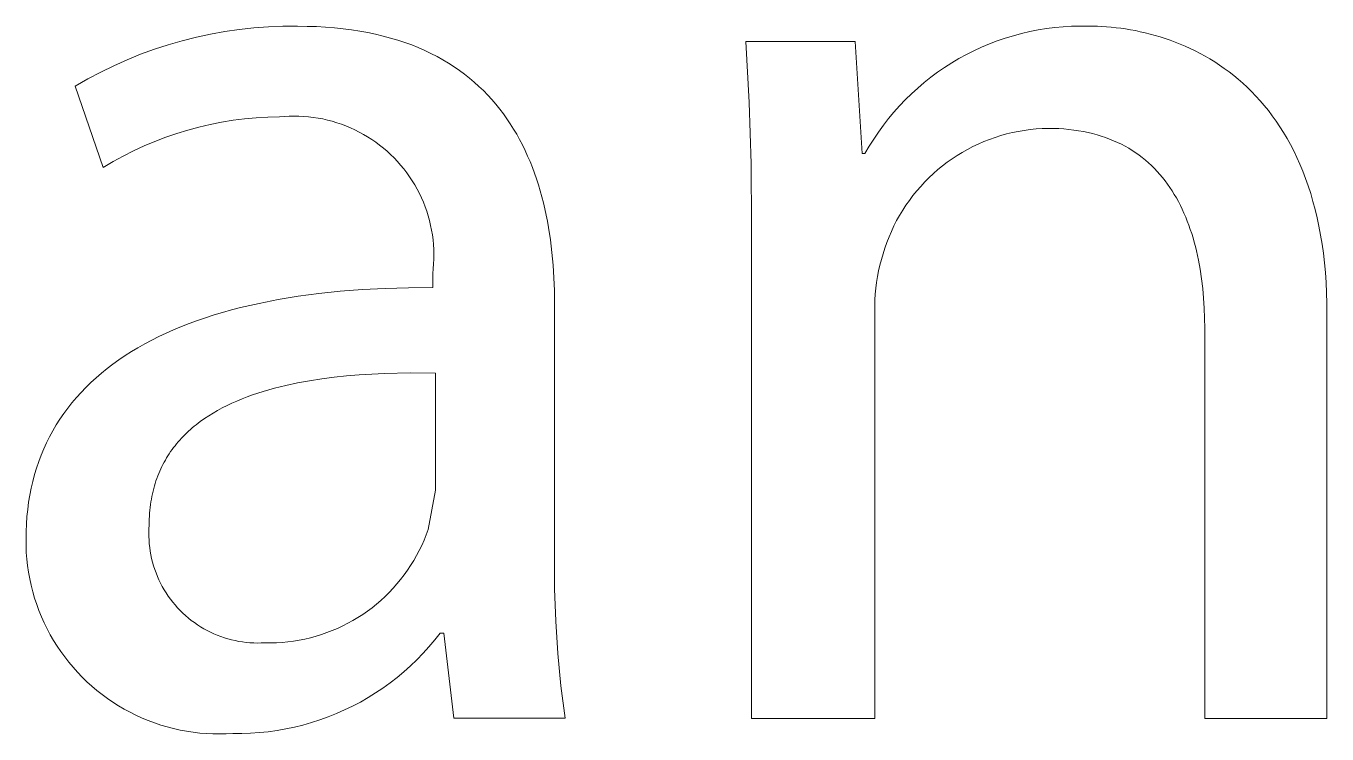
# Model space of a CAD drawing. Header units: millimetres. Extents: x -644 to 2279, y -276 to 1766.
# Drawn here: x 1716.15 to 1743.39, y -227.28 to -212.46 of the extents above; entities that cross this region are included whole.
import ezdxf

# ---------------------------------------------------------------- set-up
doc = ezdxf.new("R2010")
doc.units = ezdxf.units.MM
doc.header["$MEASUREMENT"] = 0
doc.layers.add('Domyślny', color=7, linetype='Continuous', true_color=0x000000)

msp = doc.modelspace()

# ---------------------------------------------------------------- linework, layer by layer
at = {"layer": 'Domyślny', "color": 18, "lineweight": 15, "true_color": 0x000000}
for p, q in [((1721.225, -212.478), (1721.53, -212.467)), ((1721.53, -212.467), (1721.835, -212.466)), ((1721.835, -212.466), (1722.035, -212.468)), ((1722.035, -212.468), (1722.23, -212.474)), ((1737.867, -212.476), (1738.043, -212.466)), ((1738.043, -212.466), (1738.22, -212.461)), ((1738.22, -212.461), (1738.397, -212.463)), ((1738.397, -212.463), (1738.49, -212.464)), ((1738.49, -212.464), (1738.584, -212.466)), ((1738.584, -212.466), (1738.679, -212.471)), ((1719.421, -212.769), (1719.717, -212.695)), ((1719.717, -212.695), (1720.015, -212.63)), ((1720.015, -212.63), (1720.315, -212.577)), ((1720.315, -212.577), (1720.617, -212.534)), ((1720.617, -212.534), (1720.921, -212.501)), ((1720.921, -212.501), (1721.225, -212.478)), ((1722.23, -212.474), (1722.421, -212.485)), ((1722.421, -212.485), (1722.607, -212.499)), ((1722.607, -212.499), (1722.789, -212.518)), ((1722.789, -212.518), (1722.966, -212.541)), ((1722.966, -212.541), (1723.139, -212.568)), ((1723.139, -212.568), (1723.307, -212.598)), ((1723.307, -212.598), (1723.47, -212.633)), ((1723.47, -212.633), (1723.63, -212.671)), ((1723.63, -212.671), (1723.785, -212.712)), ((1723.785, -212.712), (1723.936, -212.757)), ((1736.487, -212.773), (1736.654, -212.715)), ((1736.654, -212.715), (1736.824, -212.664)), ((1736.824, -212.664), (1736.995, -212.618)), ((1736.995, -212.618), (1737.167, -212.577)), ((1737.167, -212.577), (1737.34, -212.543)), ((1737.34, -212.543), (1737.515, -212.515)), ((1737.515, -212.515), (1737.691, -212.492)), ((1737.691, -212.492), (1737.867, -212.476)), ((1738.679, -212.471), (1738.776, -212.477)), ((1738.776, -212.477), (1738.874, -212.485)), ((1738.874, -212.485), (1738.973, -212.496)), ((1738.973, -212.496), (1739.073, -212.508)), ((1739.073, -212.508), (1739.174, -212.523)), ((1739.174, -212.523), (1739.275, -212.539)), ((1739.275, -212.539), (1739.378, -212.558)), ((1739.378, -212.558), (1739.481, -212.58)), ((1739.481, -212.58), (1739.585, -212.603)), ((1739.585, -212.603), (1739.689, -212.629)), ((1739.689, -212.629), (1739.793, -212.658)), ((1739.793, -212.658), (1739.898, -212.689)), ((1739.898, -212.689), (1740.003, -212.722)), ((1740.003, -212.722), (1740.108, -212.759)), ((1718.551, -213.053), (1718.838, -212.948)), ((1718.838, -212.948), (1719.128, -212.854)), ((1719.128, -212.854), (1719.421, -212.769)), ((1723.936, -212.757), (1724.083, -212.806)), ((1724.083, -212.806), (1724.226, -212.858)), ((1724.226, -212.858), (1724.364, -212.914)), ((1724.364, -212.914), (1724.499, -212.972)), ((1724.499, -212.972), (1724.629, -213.034)), ((1731.295, -214.064), (1731.224, -212.784)), ((1731.224, -212.784), (1733.511, -212.784)), ((1733.511, -212.784), (1733.657, -215.129)), ((1735.84, -213.059), (1735.998, -212.979)), ((1735.998, -212.979), (1736.159, -212.905)), ((1736.159, -212.905), (1736.322, -212.836)), ((1736.322, -212.836), (1736.487, -212.773)), ((1740.108, -212.759), (1740.213, -212.798)), ((1740.213, -212.798), (1740.318, -212.839)), ((1740.318, -212.839), (1740.422, -212.884)), ((1740.422, -212.884), (1740.527, -212.931)), ((1740.527, -212.931), (1740.631, -212.981)), ((1740.631, -212.981), (1740.734, -213.035)), ((1717.99, -213.292), (1718.269, -213.167)), ((1718.269, -213.167), (1718.551, -213.053)), ((1724.629, -213.034), (1724.756, -213.099)), ((1724.756, -213.099), (1724.879, -213.167)), ((1724.879, -213.167), (1724.998, -213.239)), ((1724.998, -213.239), (1725.113, -213.313)), ((1735.384, -213.329), (1735.533, -213.234)), ((1735.533, -213.234), (1735.685, -213.144)), ((1735.685, -213.144), (1735.84, -213.059)), ((1740.734, -213.035), (1740.837, -213.091)), ((1740.837, -213.091), (1740.939, -213.15)), ((1740.939, -213.15), (1741.04, -213.213)), ((1741.04, -213.213), (1741.141, -213.279)), ((1741.141, -213.279), (1741.241, -213.348)), ((1717.447, -213.569), (1717.716, -213.425)), ((1717.716, -213.425), (1717.99, -213.292)), ((1725.113, -213.313), (1725.225, -213.39)), ((1725.225, -213.39), (1725.333, -213.469)), ((1725.333, -213.469), (1725.437, -213.552)), ((1725.437, -213.552), (1725.537, -213.637)), ((1734.957, -213.645), (1735.095, -213.535)), ((1735.095, -213.535), (1735.238, -213.429)), ((1735.238, -213.429), (1735.384, -213.329)), ((1741.241, -213.348), (1741.339, -213.42)), ((1741.339, -213.42), (1741.437, -213.496)), ((1741.437, -213.496), (1741.533, -213.575)), ((1717.182, -213.721), (1717.447, -213.569)), ((1717.766, -215.424), (1717.182, -213.721)), ((1725.537, -213.637), (1725.635, -213.724)), ((1725.635, -213.724), (1725.728, -213.814)), ((1725.728, -213.814), (1725.819, -213.907)), ((1734.691, -213.878), (1734.822, -213.759)), ((1734.822, -213.759), (1734.957, -213.645)), ((1741.533, -213.575), (1741.627, -213.657)), ((1741.627, -213.657), (1741.721, -213.744)), ((1741.721, -213.744), (1741.813, -213.833)), ((1725.819, -213.907), (1725.905, -214.002)), ((1725.905, -214.002), (1725.989, -214.099)), ((1725.989, -214.099), (1726.069, -214.199)), ((1731.334, -215.346), (1731.295, -214.064)), ((1734.442, -214.13), (1734.565, -214.002)), ((1734.565, -214.002), (1734.691, -213.878)), ((1741.813, -213.833), (1741.903, -213.927)), ((1741.903, -213.927), (1741.991, -214.024)), ((1741.991, -214.024), (1742.078, -214.125)), ((1721.212, -214.369), (1720.97, -214.382)), ((1721.455, -214.363), (1721.212, -214.369)), ((1721.556, -214.354), (1721.455, -214.363)), ((1721.658, -214.349), (1721.556, -214.354)), ((1721.759, -214.346), (1721.658, -214.349)), ((1721.861, -214.348), (1721.759, -214.346)), ((1721.962, -214.353), (1721.861, -214.348)), ((1722.063, -214.361), (1721.962, -214.353)), ((1722.164, -214.373), (1722.063, -214.361)), ((1722.265, -214.388), (1722.164, -214.373)), ((1726.069, -214.199), (1726.146, -214.3)), ((1726.146, -214.3), (1726.22, -214.404)), ((1734.211, -214.397), (1734.324, -214.261)), ((1734.324, -214.261), (1734.442, -214.13)), ((1742.078, -214.125), (1742.163, -214.23)), ((1742.163, -214.23), (1742.246, -214.338)), ((1742.246, -214.338), (1742.326, -214.451)), ((1719.537, -214.638), (1719.305, -214.709)), ((1719.772, -214.575), (1719.537, -214.638)), ((1720.008, -214.52), (1719.772, -214.575)), ((1720.247, -214.473), (1720.008, -214.52)), ((1720.487, -214.435), (1720.247, -214.473)), ((1720.728, -214.404), (1720.487, -214.435)), ((1720.97, -214.382), (1720.728, -214.404)), ((1722.365, -214.407), (1722.265, -214.388)), ((1722.464, -214.429), (1722.365, -214.407)), ((1722.562, -214.455), (1722.464, -214.429)), ((1722.659, -214.484), (1722.562, -214.455)), ((1722.755, -214.517), (1722.659, -214.484)), ((1722.85, -214.553), (1722.755, -214.517)), ((1722.944, -214.592), (1722.85, -214.553)), ((1723.036, -214.634), (1722.944, -214.592)), ((1723.127, -214.68), (1723.036, -214.634)), ((1726.22, -214.404), (1726.291, -214.51)), ((1726.291, -214.51), (1726.359, -214.617)), ((1726.359, -214.617), (1726.424, -214.727)), ((1733.998, -214.68), (1734.102, -214.537)), ((1734.102, -214.537), (1734.211, -214.397)), ((1737.05, -214.645), (1736.926, -214.667)), ((1737.175, -214.629), (1737.05, -214.645)), ((1737.3, -214.616), (1737.175, -214.629)), ((1737.425, -214.608), (1737.3, -214.616)), ((1737.551, -214.604), (1737.425, -214.608)), ((1737.663, -214.605), (1737.551, -214.604)), ((1737.773, -214.609), (1737.663, -214.605)), ((1737.881, -214.616), (1737.773, -214.609)), ((1737.987, -214.626), (1737.881, -214.616)), ((1738.09, -214.638), (1737.987, -214.626)), ((1738.191, -214.653), (1738.09, -214.638)), ((1742.326, -214.451), (1742.405, -214.568)), ((1742.405, -214.568), (1742.481, -214.688)), ((1718.848, -214.876), (1718.625, -214.97)), ((1719.075, -214.789), (1718.848, -214.876)), ((1719.305, -214.709), (1719.075, -214.789)), ((1723.216, -214.729), (1723.127, -214.68)), ((1723.304, -214.781), (1723.216, -214.729)), ((1723.389, -214.835), (1723.304, -214.781)), ((1723.473, -214.893), (1723.389, -214.835)), ((1723.554, -214.954), (1723.473, -214.893)), ((1726.424, -214.727), (1726.485, -214.838)), ((1726.485, -214.838), (1726.544, -214.951)), ((1733.805, -214.976), (1733.899, -214.827)), ((1733.899, -214.827), (1733.998, -214.68)), ((1736.205, -214.881), (1736.09, -214.931)), ((1736.322, -214.835), (1736.205, -214.881)), ((1736.44, -214.793), (1736.322, -214.835)), ((1736.56, -214.755), (1736.44, -214.793)), ((1736.681, -214.721), (1736.56, -214.755)), ((1736.803, -214.692), (1736.681, -214.721)), ((1736.926, -214.667), (1736.803, -214.692)), ((1738.29, -214.67), (1738.191, -214.653)), ((1738.387, -214.69), (1738.29, -214.67)), ((1738.482, -214.712), (1738.387, -214.69)), ((1738.575, -214.737), (1738.482, -214.712)), ((1738.665, -214.764), (1738.575, -214.737)), ((1738.753, -214.794), (1738.665, -214.764)), ((1738.839, -214.826), (1738.753, -214.794)), ((1738.923, -214.861), (1738.839, -214.826)), ((1739.005, -214.897), (1738.923, -214.861)), ((1739.085, -214.936), (1739.005, -214.897)), ((1742.481, -214.688), (1742.555, -214.813)), ((1742.555, -214.813), (1742.626, -214.942)), ((1718.188, -215.183), (1717.975, -215.3)), ((1718.404, -215.073), (1718.188, -215.183)), ((1718.625, -214.97), (1718.404, -215.073)), ((1723.634, -215.017), (1723.554, -214.954)), ((1723.711, -215.083), (1723.634, -215.017)), ((1723.785, -215.152), (1723.711, -215.083)), ((1723.858, -215.223), (1723.785, -215.152)), ((1726.544, -214.951), (1726.6, -215.066)), ((1726.6, -215.066), (1726.653, -215.182)), ((1726.653, -215.182), (1726.704, -215.3)), ((1733.657, -215.129), (1733.716, -215.129)), ((1733.716, -215.129), (1733.805, -214.976)), ((1735.648, -215.17), (1735.543, -215.239)), ((1735.755, -215.105), (1735.648, -215.17)), ((1735.865, -215.043), (1735.755, -215.105)), ((1735.976, -214.985), (1735.865, -215.043)), ((1736.09, -214.931), (1735.976, -214.985)), ((1739.163, -214.977), (1739.085, -214.936)), ((1739.239, -215.021), (1739.163, -214.977)), ((1739.313, -215.066), (1739.239, -215.021)), ((1739.385, -215.114), (1739.313, -215.066)), ((1739.455, -215.164), (1739.385, -215.114)), ((1739.523, -215.215), (1739.455, -215.164)), ((1742.626, -214.942), (1742.695, -215.075)), ((1742.695, -215.075), (1742.761, -215.213)), ((1717.975, -215.3), (1717.766, -215.424)), ((1723.928, -215.297), (1723.858, -215.223)), ((1723.995, -215.373), (1723.928, -215.297)), ((1724.059, -215.452), (1723.995, -215.373)), ((1724.121, -215.532), (1724.059, -215.452)), ((1726.704, -215.3), (1726.752, -215.419)), ((1726.752, -215.419), (1726.797, -215.54)), ((1731.341, -216.628), (1731.334, -215.346)), ((1735.341, -215.387), (1735.243, -215.467)), ((1735.441, -215.311), (1735.341, -215.387)), ((1735.543, -215.239), (1735.441, -215.311)), ((1739.589, -215.269), (1739.523, -215.215)), ((1739.653, -215.325), (1739.589, -215.269)), ((1739.716, -215.383), (1739.653, -215.325)), ((1739.776, -215.442), (1739.716, -215.383)), ((1739.834, -215.504), (1739.776, -215.442)), ((1742.761, -215.213), (1742.825, -215.355)), ((1742.825, -215.355), (1742.885, -215.501)), ((1724.18, -215.615), (1724.121, -215.532)), ((1724.236, -215.7), (1724.18, -215.615)), ((1724.289, -215.787), (1724.236, -215.7)), ((1726.797, -215.54), (1726.839, -215.662)), ((1726.839, -215.662), (1726.879, -215.785)), ((1734.969, -215.725), (1734.883, -215.817)), ((1735.057, -215.636), (1734.969, -215.725)), ((1735.149, -215.55), (1735.057, -215.636)), ((1735.243, -215.467), (1735.149, -215.55)), ((1739.891, -215.567), (1739.834, -215.504)), ((1739.946, -215.633), (1739.891, -215.567)), ((1739.999, -215.7), (1739.946, -215.633)), ((1740.05, -215.768), (1739.999, -215.7)), ((1742.885, -215.501), (1742.943, -215.652)), ((1742.943, -215.652), (1742.997, -215.807)), ((1724.339, -215.875), (1724.289, -215.787)), ((1724.386, -215.965), (1724.339, -215.875)), ((1724.429, -216.057), (1724.386, -215.965)), ((1726.879, -215.785), (1726.916, -215.909)), ((1726.916, -215.909), (1726.951, -216.035)), ((1734.722, -216.009), (1734.646, -216.11)), ((1734.801, -215.912), (1734.722, -216.009)), ((1734.883, -215.817), (1734.801, -215.912)), ((1740.099, -215.839), (1740.05, -215.768)), ((1740.147, -215.911), (1740.099, -215.839)), ((1740.193, -215.985), (1740.147, -215.911)), ((1740.237, -216.06), (1740.193, -215.985)), ((1742.997, -215.807), (1743.049, -215.967)), ((1743.049, -215.967), (1743.097, -216.131)), ((1724.47, -216.15), (1724.429, -216.057)), ((1724.507, -216.245), (1724.47, -216.15)), ((1724.541, -216.34), (1724.507, -216.245)), ((1726.951, -216.035), (1726.984, -216.161)), ((1726.984, -216.161), (1727.014, -216.288)), ((1734.574, -216.213), (1734.506, -216.318)), ((1734.646, -216.11), (1734.574, -216.213)), ((1740.279, -216.137), (1740.237, -216.06)), ((1740.32, -216.215), (1740.279, -216.137)), ((1740.359, -216.295), (1740.32, -216.215)), ((1743.097, -216.131), (1743.142, -216.301)), ((1724.571, -216.437), (1724.541, -216.34)), ((1724.598, -216.535), (1724.571, -216.437)), ((1724.622, -216.634), (1724.598, -216.535)), ((1727.014, -216.288), (1727.042, -216.417)), ((1727.042, -216.417), (1727.067, -216.546)), ((1727.067, -216.546), (1727.091, -216.676)), ((1734.38, -216.535), (1734.322, -216.647)), ((1734.441, -216.425), (1734.38, -216.535)), ((1734.506, -216.318), (1734.441, -216.425)), ((1740.396, -216.377), (1740.359, -216.295)), ((1740.432, -216.46), (1740.396, -216.377)), ((1740.466, -216.544), (1740.432, -216.46)), ((1740.498, -216.63), (1740.466, -216.544)), ((1743.142, -216.301), (1743.184, -216.475)), ((1743.184, -216.475), (1743.222, -216.653)), ((1724.642, -216.733), (1724.622, -216.634)), ((1724.659, -216.834), (1724.642, -216.733)), ((1727.091, -216.676), (1727.131, -216.937)), ((1731.341, -226.955), (1731.341, -216.628)), ((1734.269, -216.761), (1734.22, -216.876)), ((1734.322, -216.647), (1734.269, -216.761)), ((1740.529, -216.717), (1740.498, -216.63)), ((1740.558, -216.805), (1740.529, -216.717)), ((1740.586, -216.894), (1740.558, -216.805)), ((1743.222, -216.653), (1743.256, -216.837)), ((1724.673, -216.934), (1724.659, -216.834)), ((1724.682, -217.035), (1724.673, -216.934)), ((1724.689, -217.137), (1724.682, -217.035)), ((1727.131, -216.937), (1727.163, -217.201)), ((1734.174, -216.993), (1734.133, -217.112)), ((1734.22, -216.876), (1734.174, -216.993)), ((1740.611, -216.985), (1740.586, -216.894)), ((1740.636, -217.077), (1740.611, -216.985)), ((1740.659, -217.17), (1740.636, -217.077)), ((1743.256, -216.837), (1743.287, -217.025)), ((1743.287, -217.025), (1743.314, -217.219)), ((1724.686, -217.441), (1724.691, -217.34)), ((1724.691, -217.238), (1724.689, -217.137)), ((1724.691, -217.34), (1724.691, -217.238)), ((1727.163, -217.201), (1727.187, -217.467)), ((1734.06, -217.349), (1734.029, -217.468)), ((1734.095, -217.232), (1734.06, -217.349)), ((1734.133, -217.112), (1734.095, -217.232)), ((1740.68, -217.264), (1740.659, -217.17)), ((1740.7, -217.36), (1740.68, -217.264)), ((1740.736, -217.554), (1740.7, -217.36)), ((1743.314, -217.219), (1743.337, -217.417)), ((1724.667, -217.644), (1724.678, -217.543)), ((1724.667, -217.935), (1724.667, -217.644)), ((1724.678, -217.543), (1724.686, -217.441)), ((1727.187, -217.467), (1727.204, -217.733)), ((1734.002, -217.587), (1733.979, -217.707)), ((1734.029, -217.468), (1734.002, -217.587)), ((1740.765, -217.751), (1740.736, -217.554)), ((1743.337, -217.417), (1743.356, -217.621)), ((1743.356, -217.621), (1743.371, -217.83)), ((1727.204, -217.733), (1727.214, -218)), ((1733.959, -217.828), (1733.943, -217.95)), ((1733.979, -217.707), (1733.959, -217.828)), ((1740.789, -217.953), (1740.765, -217.751)), ((1743.371, -217.83), (1743.382, -218.044)), ((1721.029, -218.266), (1721.432, -218.186)), ((1721.432, -218.186), (1721.85, -218.118)), ((1721.85, -218.118), (1722.283, -218.06)), ((1722.283, -218.06), (1722.731, -218.013)), ((1722.731, -218.013), (1723.193, -217.977)), ((1723.193, -217.977), (1723.67, -217.952)), ((1723.67, -217.952), (1724.161, -217.938)), ((1724.161, -217.938), (1724.667, -217.935)), ((1727.214, -218), (1727.217, -218.266)), ((1733.932, -218.072), (1733.924, -218.194)), ((1733.943, -217.95), (1733.932, -218.072)), ((1740.807, -218.157), (1740.789, -217.953)), ((1740.82, -218.365), (1740.807, -218.157)), ((1743.382, -218.044), (1743.388, -218.263)), ((1720.087, -218.51), (1720.268, -218.456)), ((1720.268, -218.456), (1720.452, -218.404)), ((1720.452, -218.404), (1720.641, -218.355)), ((1720.641, -218.355), (1721.029, -218.266)), ((1727.217, -218.266), (1727.217, -223.561)), ((1733.924, -218.194), (1733.92, -218.316)), ((1733.92, -218.316), (1733.92, -218.439)), ((1733.92, -218.439), (1733.92, -226.955)), ((1740.828, -218.576), (1740.82, -218.365)), ((1743.388, -218.263), (1743.39, -218.487)), ((1719.403, -218.752), (1719.569, -218.688)), ((1719.569, -218.688), (1719.738, -218.626)), ((1719.738, -218.626), (1719.911, -218.567)), ((1719.911, -218.567), (1720.087, -218.51)), ((1740.831, -218.789), (1740.828, -218.576)), ((1743.39, -218.487), (1743.39, -226.955)), ((1718.782, -219.036), (1718.932, -218.962)), ((1718.932, -218.962), (1719.085, -218.889)), ((1719.085, -218.889), (1719.242, -218.82)), ((1719.242, -218.82), (1719.403, -218.752)), ((1740.831, -226.955), (1740.831, -218.789)), ((1718.224, -219.361), (1718.358, -219.276)), ((1718.358, -219.276), (1718.495, -219.194)), ((1718.495, -219.194), (1718.637, -219.114)), ((1718.637, -219.114), (1718.782, -219.036)), ((1717.848, -219.631), (1717.969, -219.539)), ((1717.969, -219.539), (1718.095, -219.449)), ((1718.095, -219.449), (1718.224, -219.361)), ((1717.508, -219.924), (1717.617, -219.824)), ((1717.617, -219.824), (1717.73, -219.726)), ((1717.73, -219.726), (1717.848, -219.631)), ((1722.602, -219.813), (1722.343, -219.846)), ((1722.864, -219.785), (1722.602, -219.813)), ((1723.128, -219.763), (1722.864, -219.785)), ((1723.393, -219.746), (1723.128, -219.763)), ((1723.66, -219.734), (1723.393, -219.746)), ((1724.195, -219.722), (1723.66, -219.734)), ((1724.725, -219.726), (1724.195, -219.722)), ((1724.725, -222.179), (1724.725, -219.726)), ((1717.302, -220.131), (1717.403, -220.026)), ((1717.403, -220.026), (1717.508, -219.924)), ((1721.235, -220.076), (1721.119, -220.11)), ((1721.352, -220.043), (1721.235, -220.076)), ((1721.592, -219.984), (1721.352, -220.043)), ((1721.838, -219.932), (1721.592, -219.984)), ((1722.088, -219.886), (1721.838, -219.932)), ((1722.343, -219.846), (1722.088, -219.886)), ((1717.024, -220.46), (1717.113, -220.348)), ((1717.113, -220.348), (1717.205, -220.238)), ((1717.205, -220.238), (1717.302, -220.131)), ((1720.462, -220.357), (1720.36, -220.405)), ((1720.566, -220.311), (1720.462, -220.357)), ((1720.673, -220.267), (1720.566, -220.311)), ((1720.781, -220.224), (1720.673, -220.267)), ((1720.892, -220.184), (1720.781, -220.224)), ((1721.004, -220.146), (1720.892, -220.184)), ((1721.119, -220.11), (1721.004, -220.146)), ((1716.86, -220.692), (1716.94, -220.575)), ((1716.94, -220.575), (1717.024, -220.46)), ((1719.975, -220.621), (1719.885, -220.68)), ((1720.068, -220.564), (1719.975, -220.621)), ((1720.162, -220.509), (1720.068, -220.564)), ((1720.26, -220.456), (1720.162, -220.509)), ((1720.36, -220.405), (1720.26, -220.456)), ((1716.712, -220.933), (1716.784, -220.811)), ((1716.784, -220.811), (1716.86, -220.692)), ((1719.593, -220.908), (1719.554, -220.943)), ((1719.632, -220.874), (1719.593, -220.908)), ((1719.673, -220.84), (1719.632, -220.874)), ((1719.714, -220.807), (1719.673, -220.84)), ((1719.798, -220.742), (1719.714, -220.807)), ((1719.885, -220.68), (1719.798, -220.742)), ((1716.523, -221.313), (1716.581, -221.184)), ((1716.581, -221.184), (1716.645, -221.057)), ((1716.645, -221.057), (1716.712, -220.933)), ((1719.337, -221.166), (1719.304, -221.205)), ((1719.371, -221.127), (1719.337, -221.166)), ((1719.406, -221.089), (1719.371, -221.127)), ((1719.442, -221.052), (1719.406, -221.089)), ((1719.478, -221.015), (1719.442, -221.052)), ((1719.516, -220.978), (1719.478, -221.015)), ((1719.554, -220.943), (1719.516, -220.978)), ((1716.417, -221.578), (1716.468, -221.444)), ((1716.468, -221.444), (1716.523, -221.313)), ((1719.121, -221.456), (1719.094, -221.501)), ((1719.15, -221.413), (1719.121, -221.456)), ((1719.179, -221.37), (1719.15, -221.413)), ((1719.209, -221.328), (1719.179, -221.37)), ((1719.239, -221.286), (1719.209, -221.328)), ((1719.271, -221.246), (1719.239, -221.286)), ((1719.304, -221.205), (1719.271, -221.246)), ((1716.33, -221.852), (1716.371, -221.714)), ((1716.371, -221.714), (1716.417, -221.578)), ((1718.994, -221.684), (1718.971, -221.732)), ((1719.018, -221.637), (1718.994, -221.684)), ((1719.042, -221.591), (1719.018, -221.637)), ((1719.068, -221.546), (1719.042, -221.591)), ((1719.094, -221.501), (1719.068, -221.546)), ((1716.259, -222.136), (1716.292, -221.993)), ((1716.292, -221.993), (1716.33, -221.852)), ((1718.872, -221.982), (1718.855, -222.034)), ((1718.89, -221.93), (1718.872, -221.982)), ((1718.909, -221.88), (1718.89, -221.93)), ((1718.929, -221.83), (1718.909, -221.88)), ((1718.949, -221.781), (1718.929, -221.83)), ((1718.971, -221.732), (1718.949, -221.781)), ((1716.23, -222.281), (1716.259, -222.136)), ((1718.798, -222.25), (1718.786, -222.306)), ((1718.811, -222.195), (1718.798, -222.25)), ((1718.825, -222.141), (1718.811, -222.195)), ((1718.839, -222.087), (1718.825, -222.141)), ((1718.855, -222.034), (1718.839, -222.087)), ((1724.57, -222.997), (1724.725, -222.179)), ((1716.186, -222.579), (1716.206, -222.429)), ((1716.206, -222.429), (1716.23, -222.281)), ((1718.751, -222.538), (1718.744, -222.598)), ((1718.758, -222.479), (1718.751, -222.538)), ((1718.766, -222.42), (1718.758, -222.479)), ((1718.776, -222.363), (1718.766, -222.42)), ((1718.786, -222.306), (1718.776, -222.363)), ((1716.16, -222.885), (1716.171, -222.731)), ((1716.171, -222.731), (1716.186, -222.579)), ((1718.732, -222.782), (1718.73, -222.845)), ((1718.735, -222.72), (1718.732, -222.782)), ((1718.739, -222.658), (1718.735, -222.72)), ((1718.744, -222.598), (1718.739, -222.658)), ((1716.151, -223.201), (1716.153, -223.042)), ((1716.153, -223.042), (1716.16, -222.885)), ((1718.725, -222.987), (1718.723, -223.066)), ((1718.723, -223.066), (1718.723, -223.144)), ((1718.73, -222.909), (1718.725, -222.987)), ((1718.73, -222.845), (1718.73, -222.909)), ((1724.529, -223.11), (1724.57, -222.997)), ((1716.152, -223.34), (1716.151, -223.201)), ((1716.157, -223.479), (1716.152, -223.34)), ((1718.723, -223.144), (1718.726, -223.222)), ((1718.726, -223.222), (1718.732, -223.301)), ((1718.732, -223.301), (1718.74, -223.378)), ((1724.383, -223.44), (1724.435, -223.332)), ((1724.435, -223.332), (1724.484, -223.222)), ((1724.484, -223.222), (1724.529, -223.11)), ((1716.168, -223.618), (1716.157, -223.479)), ((1716.183, -223.756), (1716.168, -223.618)), ((1718.74, -223.378), (1718.751, -223.456)), ((1718.751, -223.456), (1718.765, -223.533)), ((1718.765, -223.533), (1718.781, -223.61)), ((1718.781, -223.61), (1718.8, -223.686)), ((1724.268, -223.651), (1724.327, -223.546)), ((1724.327, -223.546), (1724.383, -223.44)), ((1727.217, -223.561), (1727.218, -224.241)), ((1716.203, -223.894), (1716.183, -223.756)), ((1716.228, -224.031), (1716.203, -223.894)), ((1718.8, -223.686), (1718.822, -223.761)), ((1718.822, -223.761), (1718.846, -223.836)), ((1718.846, -223.836), (1718.873, -223.91)), ((1718.873, -223.91), (1718.902, -223.982)), ((1724.068, -223.952), (1724.138, -223.854)), ((1724.138, -223.854), (1724.204, -223.753)), ((1724.204, -223.753), (1724.268, -223.651)), ((1716.257, -224.167), (1716.228, -224.031)), ((1716.292, -224.302), (1716.257, -224.167)), ((1718.902, -223.982), (1718.934, -224.054)), ((1718.934, -224.054), (1718.968, -224.124)), ((1718.968, -224.124), (1719.004, -224.194)), ((1723.838, -224.23), (1723.918, -224.14)), ((1723.918, -224.14), (1723.994, -224.047)), ((1723.994, -224.047), (1724.068, -223.952)), ((1716.33, -224.435), (1716.292, -224.302)), ((1716.374, -224.567), (1716.33, -224.435)), ((1719.004, -224.194), (1719.043, -224.262)), ((1719.043, -224.262), (1719.085, -224.328)), ((1719.085, -224.328), (1719.128, -224.394)), ((1719.128, -224.394), (1719.174, -224.457)), ((1723.581, -224.483), (1723.67, -224.402)), ((1723.67, -224.402), (1723.756, -224.317)), ((1723.756, -224.317), (1723.838, -224.23)), ((1727.218, -224.241), (1727.241, -224.92)), ((1716.422, -224.698), (1716.374, -224.567)), ((1716.474, -224.827), (1716.422, -224.698)), ((1719.174, -224.457), (1719.222, -224.519)), ((1719.222, -224.519), (1719.272, -224.58)), ((1719.272, -224.58), (1719.324, -224.638)), ((1719.324, -224.638), (1719.378, -224.695)), ((1719.378, -224.695), (1719.434, -224.75)), ((1723.201, -224.778), (1723.3, -224.709)), ((1723.3, -224.709), (1723.396, -224.637)), ((1723.396, -224.637), (1723.49, -224.562)), ((1723.49, -224.562), (1723.581, -224.483)), ((1716.531, -224.954), (1716.474, -224.827)), ((1716.592, -225.079), (1716.531, -224.954)), ((1719.434, -224.75), (1719.492, -224.803)), ((1719.492, -224.803), (1719.551, -224.854)), ((1719.551, -224.854), (1719.612, -224.903)), ((1719.612, -224.903), (1719.675, -224.95)), ((1719.675, -224.95), (1719.74, -224.994)), ((1719.74, -224.994), (1719.806, -225.036)), ((1722.784, -225.018), (1722.891, -224.963)), ((1722.891, -224.963), (1722.997, -224.905)), ((1722.997, -224.905), (1723.1, -224.843)), ((1723.1, -224.843), (1723.201, -224.778)), ((1727.241, -224.92), (1727.286, -225.598)), ((1716.657, -225.202), (1716.592, -225.079)), ((1716.727, -225.322), (1716.657, -225.202)), ((1719.806, -225.036), (1719.873, -225.076)), ((1719.873, -225.076), (1719.942, -225.114)), ((1719.942, -225.114), (1720.012, -225.149)), ((1720.012, -225.149), (1720.083, -225.182)), ((1720.083, -225.182), (1720.155, -225.213)), ((1720.155, -225.213), (1720.229, -225.241)), ((1720.229, -225.241), (1720.303, -225.266)), ((1720.303, -225.266), (1720.378, -225.289)), ((1721.99, -225.293), (1722.107, -225.265)), ((1722.107, -225.265), (1722.223, -225.234)), ((1722.223, -225.234), (1722.338, -225.198)), ((1722.338, -225.198), (1722.452, -225.159)), ((1722.452, -225.159), (1722.564, -225.116)), ((1722.564, -225.116), (1722.675, -225.069)), ((1722.675, -225.069), (1722.784, -225.018)), ((1724.823, -225.167), (1724.708, -225.313)), ((1724.901, -225.167), (1724.823, -225.167)), ((1725.105, -226.948), (1724.901, -225.167)), ((1716.8, -225.44), (1716.727, -225.322)), ((1716.878, -225.556), (1716.8, -225.44)), ((1720.378, -225.289), (1720.453, -225.309)), ((1720.453, -225.309), (1720.53, -225.327)), ((1720.53, -225.327), (1720.607, -225.342)), ((1720.607, -225.342), (1720.684, -225.354)), ((1720.684, -225.354), (1720.762, -225.364)), ((1720.762, -225.364), (1720.84, -225.37)), ((1720.84, -225.37), (1720.918, -225.375)), ((1720.918, -225.375), (1720.997, -225.376)), ((1720.997, -225.376), (1721.075, -225.375)), ((1721.075, -225.375), (1721.153, -225.371)), ((1721.153, -225.371), (1721.274, -225.373)), ((1721.274, -225.373), (1721.394, -225.37)), ((1721.394, -225.37), (1721.514, -225.362)), ((1721.514, -225.362), (1721.634, -225.351)), ((1721.634, -225.351), (1721.753, -225.336)), ((1721.753, -225.336), (1721.872, -225.316)), ((1721.872, -225.316), (1721.99, -225.293)), ((1724.588, -225.454), (1724.464, -225.592)), ((1724.708, -225.313), (1724.588, -225.454)), ((1716.96, -225.668), (1716.878, -225.556)), ((1717.045, -225.778), (1716.96, -225.668)), ((1717.135, -225.885), (1717.045, -225.778)), ((1724.335, -225.725), (1724.201, -225.853)), ((1724.464, -225.592), (1724.335, -225.725)), ((1727.286, -225.598), (1727.352, -226.274)), ((1717.227, -225.988), (1717.135, -225.885)), ((1717.324, -226.089), (1717.227, -225.988)), ((1717.423, -226.186), (1717.324, -226.089)), ((1724.063, -225.977), (1723.92, -226.096)), ((1724.201, -225.853), (1724.063, -225.977)), ((1717.526, -226.279), (1717.423, -226.186)), ((1717.633, -226.369), (1717.526, -226.279)), ((1723.624, -226.318), (1723.47, -226.421)), ((1723.774, -226.209), (1723.624, -226.318)), ((1723.92, -226.096), (1723.774, -226.209)), ((1727.352, -226.274), (1727.441, -226.948)), ((1717.742, -226.455), (1717.633, -226.369)), ((1717.854, -226.538), (1717.742, -226.455)), ((1717.969, -226.616), (1717.854, -226.538)), ((1718.086, -226.69), (1717.969, -226.616)), ((1723.151, -226.611), (1722.987, -226.698)), ((1723.312, -226.519), (1723.151, -226.611)), ((1723.47, -226.421), (1723.312, -226.519)), ((1718.206, -226.761), (1718.086, -226.69)), ((1718.329, -226.827), (1718.206, -226.761)), ((1718.453, -226.889), (1718.329, -226.827)), ((1718.58, -226.946), (1718.453, -226.889)), ((1722.651, -226.853), (1722.479, -226.922)), ((1722.821, -226.778), (1722.651, -226.853)), ((1722.987, -226.698), (1722.821, -226.778)), ((1718.709, -227), (1718.58, -226.946)), ((1718.839, -227.048), (1718.709, -227)), ((1718.971, -227.093), (1718.839, -227.048)), ((1719.104, -227.132), (1718.971, -227.093)), ((1719.239, -227.167), (1719.104, -227.132)), ((1719.375, -227.198), (1719.239, -227.167)), ((1721.588, -227.175), (1721.406, -227.207)), ((1721.77, -227.137), (1721.588, -227.175)), ((1721.95, -227.093), (1721.77, -227.137)), ((1722.128, -227.042), (1721.95, -227.093)), ((1722.305, -226.985), (1722.128, -227.042)), ((1722.479, -226.922), (1722.305, -226.985)), ((1727.441, -226.948), (1725.105, -226.948)), ((1733.92, -226.955), (1731.341, -226.955)), ((1743.39, -226.955), (1740.831, -226.955)), ((1719.511, -227.223), (1719.375, -227.198)), ((1719.649, -227.244), (1719.511, -227.223)), ((1719.787, -227.26), (1719.649, -227.244)), ((1719.926, -227.272), (1719.787, -227.26)), ((1720.065, -227.278), (1719.926, -227.272)), ((1720.204, -227.28), (1720.065, -227.278)), ((1720.343, -227.277), (1720.204, -227.28)), ((1720.482, -227.269), (1720.343, -227.277)), ((1720.667, -227.27), (1720.482, -227.269)), ((1720.853, -227.264), (1720.667, -227.27)), ((1721.037, -227.251), (1720.853, -227.264)), ((1721.222, -227.232), (1721.037, -227.251)), ((1721.406, -227.207), (1721.222, -227.232))]:
    msp.add_line(p, q, dxfattribs=at)

doc.saveas('drawing.dxf')
